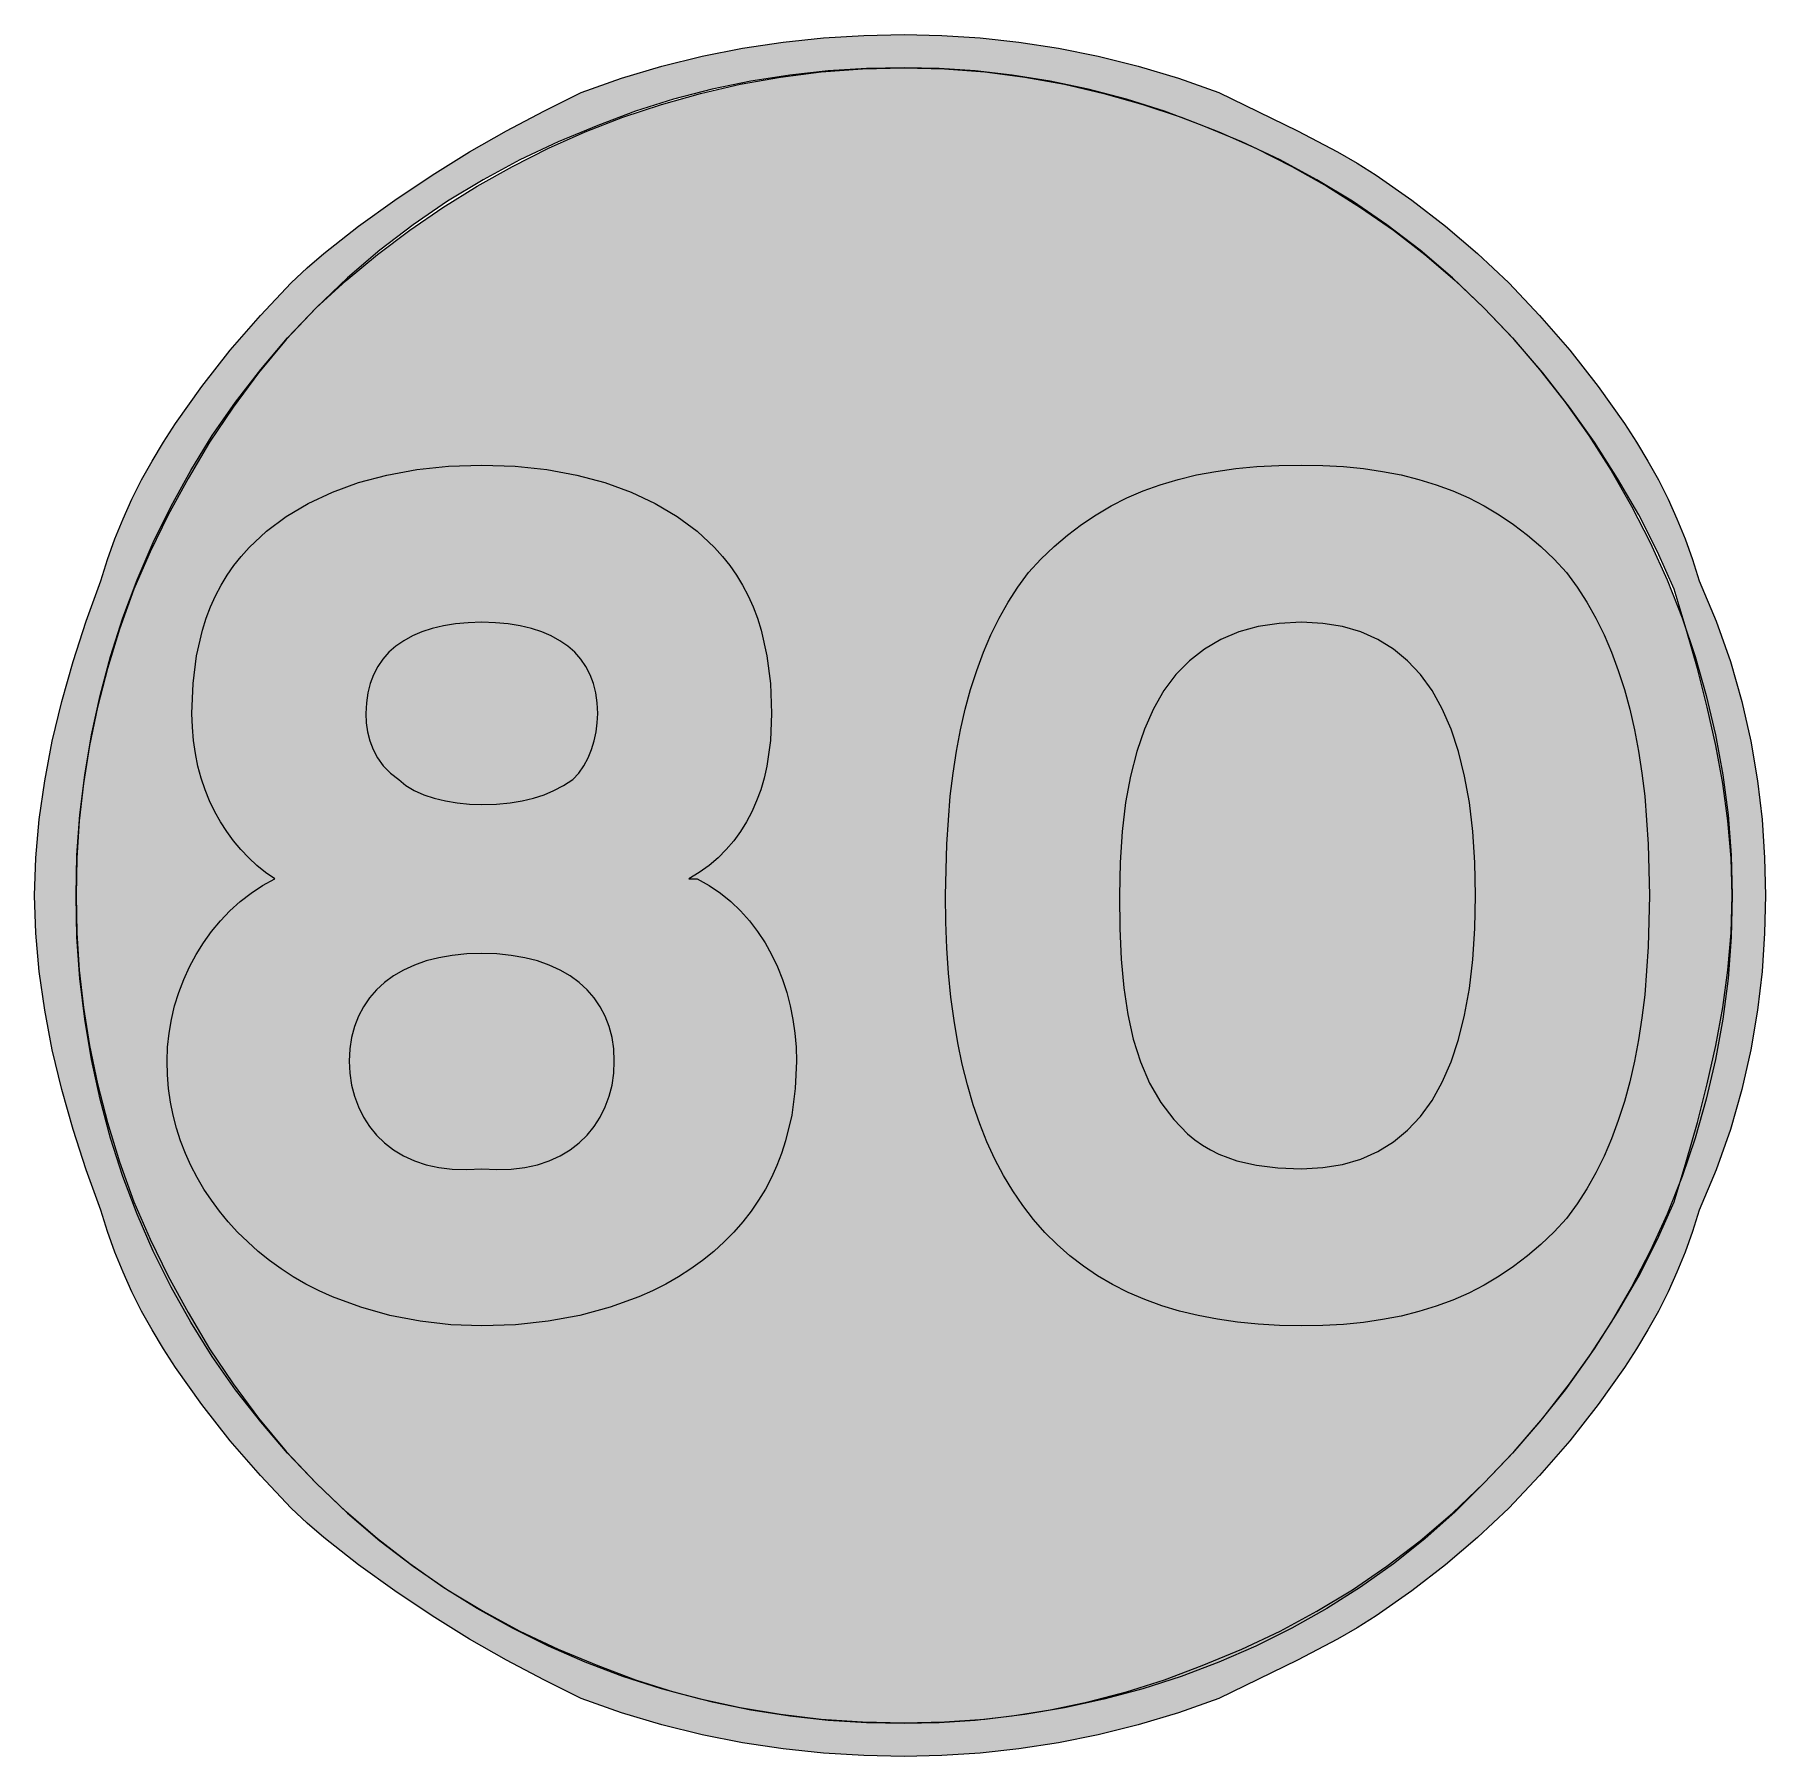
# Model space of a CAD drawing. Header units: metres. Extents: x 158 to 409, y 11 to 261.
import ezdxf

# ---------------------------------------------------------------- set-up
doc = ezdxf.new("R2010")
doc.units = ezdxf.units.M
doc.layers.add('FILL_BLACK_000000', color=7, linetype='Continuous', true_color=0x000000)
doc.layers.add('FILL_YELLOW_FFFF00', color=7, linetype='Continuous', true_color=0xffff00)

msp = doc.modelspace()

# ---------------------------------------------------------------- hatches: boundary and pattern name
at = {"layer": 'FILL_BLACK_000000', "true_color": 0x000000}
h = msp.add_hatch(color=7, dxfattribs=at)
h.dxf.hatch_style = 1
h.paths.add_polyline_path([(408.32, 124.83), (407.67, 119.2), (406.71, 113.49), (405.41, 107.73), (403.75, 101.92), (401.69, 96.09), (399.21, 90.24), (398.25, 87.14), (397.18, 84.15), (396, 81.23), (394.71, 78.39), (393.3, 75.6), (391.78, 72.86), (390.15, 70.14), (388.41, 67.44), (384.6, 62.06), (380.46, 56.79), (376.09, 51.75), (371.61, 47.04), (367.09, 42.75), (362.46, 38.79), (357.6, 35.06), (352.41, 31.44), (349.66, 29.69), (346.82, 28.05), (341.01, 24.99), (329.61, 19.44), (323.76, 17.36), (317.93, 15.6), (312.12, 14.15), (306.36, 12.99), (300.65, 12.12), (295.02, 11.51), (289.46, 11.15), (284.01, 11.04), (278.16, 11.15), (272.31, 11.51), (266.46, 12.12), (260.61, 12.99), (254.76, 14.15), (248.91, 15.6), (243.06, 17.36), (237.21, 19.44), (231.81, 22.16), (226.41, 24.99), (221.01, 28.05), (215.61, 31.44), (210.23, 35.06), (204.96, 38.79), (199.92, 42.75), (197.51, 44.84), (195.21, 47.04), (190.73, 51.75), (186.36, 56.79), (182.22, 62.06), (178.41, 67.44), (176.67, 70.14), (175.03, 72.86), (173.52, 75.6), (172.11, 78.39), (170.82, 81.23), (169.63, 84.15), (168.57, 87.14), (167.61, 90.24), (165.47, 96.09), (163.58, 101.92), (161.94, 107.73), (160.56, 113.49), (159.47, 119.2), (158.67, 124.83), (158.18, 130.39), (158.01, 135.84), (158.18, 141.29), (158.67, 146.85), (159.47, 152.48), (160.56, 158.19), (161.94, 163.95), (163.58, 169.76), (165.47, 175.59), (167.61, 181.44), (168.57, 184.54), (169.63, 187.53), (170.82, 190.45), (172.11, 193.29), (173.52, 196.08), (175.03, 198.82), (176.67, 201.54), (178.41, 204.24), (182.22, 209.62), (186.36, 214.89), (190.73, 219.93), (195.21, 224.64), (197.51, 226.84), (199.92, 228.93), (204.96, 232.89), (210.23, 236.62), (215.61, 240.24), (221.01, 243.63), (226.41, 246.69), (231.81, 249.52), (237.21, 252.24), (243.06, 254.32), (248.91, 256.08), (254.76, 257.53), (260.61, 258.69), (266.46, 259.56), (272.31, 260.17), (278.16, 260.53), (284.01, 260.64), (289.46, 260.53), (295.02, 260.17), (300.65, 259.56), (306.36, 258.69), (312.12, 257.53), (317.93, 256.08), (323.76, 254.32), (329.61, 252.24), (341.01, 246.69), (346.82, 243.63), (349.66, 241.99), (352.41, 240.24), (357.6, 236.62), (362.46, 232.89), (367.09, 228.93), (371.61, 224.64), (376.09, 219.93), (380.46, 214.89), (384.6, 209.62), (388.41, 204.24), (390.15, 201.54), (391.78, 198.82), (393.3, 196.08), (394.71, 193.29), (396, 190.45), (397.18, 187.53), (398.25, 184.54), (399.21, 181.44), (401.69, 175.59), (403.75, 169.76), (405.41, 163.95), (406.71, 158.19), (407.67, 152.48), (408.32, 146.85), (408.69, 141.29), (408.81, 135.84), (408.69, 130.39), (408.32, 124.83)])
h.paths.add_polyline_path([(403.37, 146.66), (402.62, 152.1), (401.61, 157.59), (400.38, 163.13), (398.95, 168.75), (397.35, 174.44), (395.61, 180.24), (393.19, 185.64), (390.45, 191), (387.4, 196.31), (384.06, 201.54), (380.43, 206.65), (376.54, 211.63), (372.4, 216.43), (368.01, 221.04), (363.45, 225.37), (358.77, 229.38), (353.94, 233.08), (348.96, 236.49), (343.81, 239.61), (338.48, 242.47), (332.95, 245.08), (327.21, 247.44), (321.76, 249.52), (316.24, 251.28), (310.69, 252.73), (305.16, 253.89), (299.68, 254.76), (294.3, 255.37), (289.07, 255.73), (284.01, 255.84), (278.56, 255.73), (273.02, 255.37), (267.43, 254.76), (261.81, 253.89), (256.19, 252.73), (250.6, 251.28), (245.06, 249.52), (239.61, 247.44), (233.87, 245.08), (228.34, 242.47), (223.01, 239.61), (217.86, 236.49), (212.88, 233.08), (208.05, 229.38), (203.37, 225.37), (198.81, 221.04), (194.48, 216.43), (190.47, 211.63), (186.77, 206.65), (183.36, 201.54), (180.24, 196.31), (177.38, 191), (174.77, 185.64), (172.41, 180.24), (170.33, 174.44), (168.57, 168.75), (167.12, 163.13), (165.96, 157.59), (165.09, 152.1), (164.48, 146.66), (164.12, 141.24), (164.01, 135.84), (164.12, 130.44), (164.48, 125.02), (165.09, 119.58), (165.96, 114.09), (167.12, 108.55), (168.57, 102.93), (170.33, 97.24), (172.41, 91.44), (174.77, 86.04), (177.38, 80.68), (180.24, 75.37), (183.36, 70.14), (186.77, 65.03), (190.47, 60.05), (194.48, 55.25), (198.81, 50.64), (203.37, 46.31), (208.05, 42.3), (212.88, 38.6), (217.86, 35.19), (223.01, 32.07), (228.34, 29.21), (233.87, 26.6), (239.61, 24.24), (245.06, 22.16), (250.6, 20.4), (256.19, 18.95), (261.81, 17.79), (267.43, 16.92), (273.02, 16.31), (278.56, 15.95), (284.01, 15.84), (289.07, 15.95), (294.3, 16.31), (299.68, 16.92), (305.16, 17.79), (310.69, 18.95), (316.24, 20.4), (321.76, 22.16), (327.21, 24.24), (332.95, 26.6), (338.48, 29.21), (343.81, 32.07), (348.96, 35.19), (353.94, 38.6), (358.77, 42.3), (363.45, 46.31), (368.01, 50.64), (372.4, 55.25), (376.54, 60.05), (380.43, 65.03), (384.06, 70.14), (387.4, 75.37), (390.45, 80.68), (393.19, 86.04), (395.61, 91.44), (397.35, 97.24), (398.95, 102.93), (400.38, 108.55), (401.61, 114.09), (402.62, 119.58), (403.37, 125.02), (403.85, 130.44), (404.01, 135.84), (403.85, 141.24), (403.37, 146.66)], flags=16)
h = msp.add_hatch(color=7, dxfattribs=at)
h.dxf.hatch_style = 1
h.paths.add_polyline_path([(209.5, 74.96), (205.26, 76.14), (201.19, 77.66), (199.23, 78.54), (197.33, 79.51), (195.49, 80.57), (193.72, 81.71), (192.03, 82.93), (190.41, 84.24), (187.43, 87.05), (186.07, 88.54), (184.8, 90.07), (183.63, 91.66), (182.54, 93.29), (181.55, 94.97), (180.66, 96.69), (179.87, 98.45), (179.17, 100.26), (178.58, 102.1), (178.09, 103.98), (177.71, 105.9), (177.43, 107.85), (177.27, 109.83), (177.21, 111.84), (177.28, 113.86), (177.49, 115.88), (177.83, 117.88), (178.3, 119.85), (178.89, 121.78), (179.61, 123.67), (180.45, 125.51), (181.41, 127.29), (182.48, 129), (183.66, 130.63), (184.94, 132.17), (186.32, 133.61), (187.81, 134.95), (189.38, 136.17), (191.05, 137.27), (192.81, 138.24), (191.49, 139.18), (190.23, 140.21), (189.03, 141.31), (187.9, 142.5), (186.84, 143.76), (185.85, 145.1), (184.94, 146.51), (184.11, 147.99), (183.37, 149.54), (182.71, 151.17), (182.14, 152.85), (181.67, 154.61), (181.3, 156.43), (181.03, 158.3), (180.87, 160.24), (180.81, 162.24), (180.98, 166.57), (181.48, 170.58), (182.33, 174.28), (182.88, 176.02), (183.51, 177.69), (184.23, 179.29), (185.03, 180.81), (185.91, 182.28), (186.88, 183.67), (187.94, 185), (189.08, 186.28), (191.61, 188.64), (194.48, 190.78), (197.67, 192.67), (201.17, 194.31), (204.96, 195.69), (209.04, 196.78), (213.38, 197.58), (217.97, 198.07), (222.81, 198.24), (227.65, 198.07), (232.24, 197.58), (236.58, 196.78), (240.66, 195.69), (244.45, 194.31), (247.95, 192.67), (251.14, 190.78), (254.01, 188.64), (256.54, 186.28), (257.68, 185), (258.73, 183.67), (259.71, 182.28), (260.59, 180.81), (261.39, 179.29), (262.11, 177.69), (262.74, 176.02), (263.29, 174.28), (264.13, 170.58), (264.64, 166.57), (264.81, 162.24), (264.64, 158.3), (264.12, 154.61), (263.72, 152.85), (263.23, 151.17), (262.64, 149.54), (261.96, 147.99), (261.18, 146.51), (260.3, 145.1), (259.32, 143.76), (258.23, 142.5), (257.04, 141.31), (255.74, 140.21), (254.33, 139.18), (252.81, 138.24), (254.01, 138.24), (255.75, 137.27), (257.38, 136.17), (258.9, 134.95), (260.31, 133.61), (261.6, 132.17), (262.78, 130.63), (263.85, 129), (264.81, 127.29), (265.65, 125.51), (266.38, 123.67), (267, 121.78), (267.51, 119.85), (267.9, 117.88), (268.18, 115.88), (268.35, 113.86), (268.41, 111.84), (268.24, 107.85), (267.72, 103.98), (266.83, 100.26), (266.24, 98.45), (265.56, 96.69), (264.78, 94.97), (263.9, 93.29), (262.92, 91.66), (261.83, 90.07), (260.64, 88.54), (259.34, 87.05), (257.93, 85.62), (256.41, 84.24), (254.79, 82.93), (253.1, 81.71), (251.32, 80.57), (249.47, 79.51), (247.55, 78.54), (245.57, 77.66), (241.41, 76.14), (237.03, 74.96), (232.45, 74.11), (227.7, 73.61), (222.81, 73.44), (218.32, 73.61), (213.87, 74.11), (209.5, 74.96)])
h.paths.add_polyline_path([(216.58, 126.82), (214.75, 126.35), (213.04, 125.76), (211.46, 125.04), (210.02, 124.2), (208.71, 123.24), (207.54, 122.17), (206.52, 120.99), (205.65, 119.71), (204.92, 118.33), (204.35, 116.84), (203.94, 115.27), (203.69, 113.6), (203.61, 111.84), (203.69, 110.07), (203.94, 108.36), (204.35, 106.73), (204.92, 105.18), (205.65, 103.73), (206.52, 102.37), (207.54, 101.12), (208.71, 99.99), (210.02, 98.99), (211.46, 98.12), (213.04, 97.39), (214.75, 96.82), (216.58, 96.41), (218.54, 96.17), (220.62, 96.11), (222.81, 96.24), (225, 96.11), (227.08, 96.17), (229.04, 96.41), (230.87, 96.82), (232.58, 97.39), (234.16, 98.12), (235.6, 98.99), (236.91, 99.99), (238.08, 101.12), (239.1, 102.37), (239.97, 103.73), (240.7, 105.18), (241.27, 106.73), (241.68, 108.36), (241.93, 110.07), (242.01, 111.84), (241.93, 113.6), (241.68, 115.27), (241.27, 116.84), (240.7, 118.33), (239.97, 119.71), (239.1, 120.99), (238.08, 122.17), (236.91, 123.24), (235.6, 124.2), (234.16, 125.04), (232.58, 125.76), (230.87, 126.35), (229.04, 126.82), (227.08, 127.16), (225, 127.37), (222.81, 127.44), (220.62, 127.37), (218.54, 127.16), (216.58, 126.82)], flags=16)
h.paths.add_polyline_path([(239.33, 165.22), (238.99, 166.58), (238.5, 167.85), (237.89, 169.02), (237.14, 170.11), (236.27, 171.1), (235.26, 171.99), (234.13, 172.78), (232.87, 173.48), (231.49, 174.07), (229.99, 174.56), (228.37, 174.94), (226.63, 175.22), (224.78, 175.38), (222.81, 175.44), (220.84, 175.38), (218.99, 175.22), (217.25, 174.94), (215.63, 174.56), (214.13, 174.07), (212.75, 173.48), (211.49, 172.78), (210.36, 171.99), (209.35, 171.1), (208.48, 170.11), (207.73, 169.02), (207.12, 167.85), (206.63, 166.58), (206.29, 165.22), (206.08, 163.77), (206.01, 162.24), (206.07, 160.89), (206.25, 159.56), (206.58, 158.25), (207.06, 156.99), (207.71, 155.78), (208.54, 154.65), (209.57, 153.59), (210.81, 152.64), (211.82, 151.8), (213.02, 151.06), (214.4, 150.45), (215.91, 149.94), (217.54, 149.55), (219.25, 149.26), (221.01, 149.1), (222.81, 149.04), (224.95, 149.1), (226.9, 149.26), (228.67, 149.55), (230.31, 149.94), (231.83, 150.45), (233.27, 151.06), (234.66, 151.8), (236.01, 152.64), (236.85, 153.59), (237.58, 154.65), (238.2, 155.78), (238.71, 156.99), (239.1, 158.25), (239.38, 159.56), (239.55, 160.89), (239.61, 162.24), (239.54, 163.77), (239.33, 165.22)], flags=16)
h = msp.add_hatch(color=7, dxfattribs=at)
h.dxf.hatch_style = 1
h.paths.add_polyline_path([(391.32, 121.44), (390.92, 118.12), (390.43, 114.91), (389.84, 111.82), (389.16, 108.84), (388.38, 105.97), (387.5, 103.21), (386.52, 100.57), (385.43, 98.04), (384.24, 95.62), (382.94, 93.31), (381.53, 91.12), (380.01, 89.04), (378.18, 87.09), (376.29, 85.27), (374.34, 83.59), (372.32, 82.05), (370.23, 80.64), (368.07, 79.36), (365.83, 78.21), (363.51, 77.19), (361.1, 76.3), (358.61, 75.53), (356.03, 74.88), (353.35, 74.36), (350.57, 73.95), (347.69, 73.67), (344.7, 73.5), (341.61, 73.44), (338.4, 73.5), (335.3, 73.68), (332.3, 73.98), (329.4, 74.4), (326.61, 74.94), (323.93, 75.6), (321.34, 76.38), (318.87, 77.28), (316.49, 78.31), (314.22, 79.45), (312.05, 80.72), (309.99, 82.11), (308.03, 83.62), (306.17, 85.25), (304.41, 87.01), (302.76, 88.89), (301.21, 90.89), (299.76, 93.02), (298.41, 95.27), (297.16, 97.64), (296.01, 100.14), (294.97, 102.76), (294.02, 105.5), (293.18, 108.37), (292.43, 111.37), (291.79, 114.49), (291.25, 117.73), (290.8, 121.1), (290.45, 124.6), (290.21, 128.22), (290.06, 131.97), (290.01, 135.84), (290.18, 143.26), (290.7, 150.24), (291.1, 153.56), (291.59, 156.76), (292.18, 159.86), (292.86, 162.84), (293.64, 165.71), (294.52, 168.46), (295.5, 171.11), (296.59, 173.64), (297.78, 176.06), (299.08, 178.36), (300.49, 180.56), (302.01, 182.64), (303.84, 184.59), (305.73, 186.41), (307.69, 188.09), (309.72, 189.63), (311.82, 191.04), (314.01, 192.32), (316.29, 193.47), (318.66, 194.49), (321.13, 195.38), (323.7, 196.15), (326.38, 196.8), (329.18, 197.32), (332.09, 197.73), (335.13, 198.01), (338.3, 198.18), (341.61, 198.24), (344.7, 198.18), (347.69, 198.01), (350.57, 197.73), (353.35, 197.32), (356.03, 196.8), (358.61, 196.15), (361.1, 195.38), (363.51, 194.49), (365.83, 193.47), (368.07, 192.32), (370.23, 191.04), (372.32, 189.63), (374.34, 188.09), (376.29, 186.41), (378.18, 184.59), (380.01, 182.64), (381.53, 180.56), (382.94, 178.36), (384.24, 176.06), (385.43, 173.64), (386.52, 171.11), (387.5, 168.46), (388.38, 165.71), (389.16, 162.84), (389.84, 159.86), (390.43, 156.76), (390.92, 153.56), (391.32, 150.24), (391.84, 143.26), (392.01, 135.84), (391.84, 128.41), (391.32, 121.44)])
h.paths.add_polyline_path([(366.42, 145.12), (365.92, 149.3), (365.23, 153.16), (364.35, 156.72), (363.27, 159.97), (361.99, 162.91), (360.51, 165.54), (358.84, 167.86), (356.97, 169.87), (354.9, 171.57), (352.63, 172.96), (350.17, 174.05), (347.52, 174.82), (344.66, 175.29), (341.61, 175.44), (338.35, 175.29), (335.31, 174.82), (332.49, 174.05), (329.89, 172.96), (327.51, 171.57), (325.35, 169.87), (323.4, 167.86), (321.66, 165.54), (320.13, 162.91), (318.82, 159.97), (317.71, 156.72), (316.8, 153.16), (316.1, 149.3), (315.61, 145.12), (315.31, 140.64), (315.21, 135.84), (315.27, 131.06), (315.47, 126.6), (315.84, 122.45), (316.41, 118.59), (317.2, 115.02), (318.25, 111.71), (319.57, 108.65), (321.21, 105.84), (323.07, 103.36), (325.07, 101.3), (326.13, 100.42), (327.24, 99.64), (328.4, 98.95), (329.61, 98.34), (332.2, 97.38), (335.05, 96.73), (338.17, 96.36), (341.61, 96.24), (344.66, 96.39), (347.52, 96.86), (350.17, 97.63), (352.63, 98.71), (354.9, 100.11), (356.97, 101.81), (358.84, 103.82), (360.51, 106.14), (361.99, 108.77), (363.27, 111.71), (364.35, 114.96), (365.23, 118.51), (365.92, 122.38), (366.42, 126.56), (366.71, 131.04), (366.81, 135.84), (366.71, 140.64), (366.42, 145.12)], flags=16)
at = {"layer": 'FILL_YELLOW_FFFF00', "true_color": 0xffff00}
h = msp.add_hatch(color=7, dxfattribs=at)
h.dxf.hatch_style = 1
h.paths.add_polyline_path([(403.86, 129.79), (403.4, 123.81), (402.64, 117.9), (401.59, 112.06), (400.25, 106.31), (398.63, 100.66), (396.73, 95.1), (394.56, 89.64), (392.12, 84.3), (389.42, 79.07), (386.46, 73.98), (383.25, 69.01), (379.8, 64.19), (376.1, 59.52), (372.17, 55), (368.01, 50.64), (363.85, 46.49), (359.48, 42.6), (354.91, 38.96), (350.16, 35.58), (345.24, 32.47), (340.17, 29.61), (334.95, 27.02), (329.61, 24.69), (324.16, 22.63), (318.6, 20.84), (312.97, 19.32), (307.26, 18.07), (301.5, 17.1), (295.69, 16.4), (289.86, 15.98), (284.01, 15.84), (277.96, 15.98), (271.98, 16.4), (266.07, 17.1), (260.23, 18.07), (254.48, 19.32), (248.83, 20.84), (243.27, 22.63), (237.81, 24.69), (232.47, 27.02), (227.24, 29.61), (222.15, 32.47), (217.18, 35.58), (212.36, 38.96), (207.69, 42.6), (203.17, 46.49), (198.81, 50.64), (194.66, 55), (190.77, 59.52), (187.13, 64.19), (183.75, 69.01), (180.64, 73.98), (177.78, 79.07), (175.19, 84.3), (172.86, 89.64), (170.8, 95.1), (169.01, 100.66), (167.49, 106.31), (166.24, 112.06), (165.27, 117.9), (164.57, 123.81), (164.15, 129.79), (164.01, 135.84), (164.15, 141.69), (164.57, 147.52), (165.27, 153.33), (166.24, 159.11), (167.49, 164.83), (169.01, 170.5), (170.8, 176.09), (172.86, 181.59), (175.19, 186.99), (177.78, 192.29), (180.64, 197.46), (183.75, 202.5), (187.13, 207.38), (190.77, 212.11), (194.66, 216.67), (198.81, 221.04), (203.17, 224.99), (207.69, 228.74), (212.36, 232.27), (217.18, 235.59), (222.15, 238.68), (227.24, 241.54), (232.47, 244.16), (237.81, 246.54), (243.27, 248.66), (248.83, 250.52), (254.48, 252.12), (260.23, 253.44), (266.07, 254.48), (271.98, 255.23), (277.96, 255.69), (284.01, 255.84), (289.86, 255.69), (295.69, 255.23), (301.5, 254.48), (307.26, 253.44), (312.97, 252.12), (318.6, 250.52), (324.16, 248.66), (329.61, 246.54), (334.95, 244.16), (340.17, 241.54), (345.24, 238.68), (350.16, 235.59), (354.91, 232.27), (359.48, 228.74), (363.85, 224.99), (368.01, 221.04), (372.17, 216.67), (376.1, 212.11), (379.8, 207.38), (383.25, 202.5), (386.46, 197.46), (389.42, 192.29), (392.12, 186.99), (394.56, 181.59), (396.73, 176.09), (398.63, 170.5), (400.25, 164.83), (401.59, 159.11), (402.64, 153.33), (403.4, 147.52), (403.86, 141.69), (404.01, 135.84), (403.86, 129.79)])

# ---------------------------------------------------------------- linework, layer by layer
at = {"layer": 'FILL_BLACK_000000', "lineweight": 0, "true_color": 0x000000}
for points in [[(408.32, 124.83), (407.67, 119.2), (406.71, 113.49), (405.41, 107.73), (403.75, 101.92), (401.69, 96.09), (399.21, 90.24), (398.25, 87.14), (397.18, 84.15), (396, 81.23), (394.71, 78.39), (393.3, 75.6), (391.78, 72.86), (390.15, 70.14), (388.41, 67.44), (384.6, 62.06), (380.46, 56.79), (376.09, 51.75), (371.61, 47.04), (367.09, 42.75), (362.46, 38.79), (357.6, 35.06), (352.41, 31.44), (349.66, 29.69), (346.82, 28.05), (341.01, 24.99), (329.61, 19.44), (323.76, 17.36), (317.93, 15.6), (312.12, 14.15), (306.36, 12.99), (300.65, 12.12), (295.02, 11.51), (289.46, 11.15), (284.01, 11.04), (278.16, 11.15), (272.31, 11.51), (266.46, 12.12), (260.61, 12.99), (254.76, 14.15), (248.91, 15.6), (243.06, 17.36), (237.21, 19.44), (231.81, 22.16), (226.41, 24.99), (221.01, 28.05), (215.61, 31.44), (210.23, 35.06), (204.96, 38.79), (199.92, 42.75), (197.51, 44.84), (195.21, 47.04), (190.73, 51.75), (186.36, 56.79), (182.22, 62.06), (178.41, 67.44), (176.67, 70.14), (175.03, 72.86), (173.52, 75.6), (172.11, 78.39), (170.82, 81.23), (169.63, 84.15), (168.57, 87.14), (167.61, 90.24), (165.47, 96.09), (163.58, 101.92), (161.94, 107.73), (160.56, 113.49), (159.47, 119.2), (158.67, 124.83), (158.18, 130.39), (158.01, 135.84), (158.18, 141.29), (158.67, 146.85), (159.47, 152.48), (160.56, 158.19), (161.94, 163.95), (163.58, 169.76), (165.47, 175.59), (167.61, 181.44), (168.57, 184.54), (169.63, 187.53), (170.82, 190.45), (172.11, 193.29), (173.52, 196.08), (175.03, 198.82), (176.67, 201.54), (178.41, 204.24), (182.22, 209.62), (186.36, 214.89), (190.73, 219.93), (195.21, 224.64), (197.51, 226.84), (199.92, 228.93), (204.96, 232.89), (210.23, 236.62), (215.61, 240.24), (221.01, 243.63), (226.41, 246.69), (231.81, 249.52), (237.21, 252.24), (243.06, 254.32), (248.91, 256.08), (254.76, 257.53), (260.61, 258.69), (266.46, 259.56), (272.31, 260.17), (278.16, 260.53), (284.01, 260.64), (289.46, 260.53), (295.02, 260.17), (300.65, 259.56), (306.36, 258.69), (312.12, 257.53), (317.93, 256.08), (323.76, 254.32), (329.61, 252.24), (341.01, 246.69), (346.82, 243.63), (349.66, 241.99), (352.41, 240.24), (357.6, 236.62), (362.46, 232.89), (367.09, 228.93), (371.61, 224.64), (376.09, 219.93), (380.46, 214.89), (384.6, 209.62), (388.41, 204.24), (390.15, 201.54), (391.78, 198.82), (393.3, 196.08), (394.71, 193.29), (396, 190.45), (397.18, 187.53), (398.25, 184.54), (399.21, 181.44), (401.69, 175.59), (403.75, 169.76), (405.41, 163.95), (406.71, 158.19), (407.67, 152.48), (408.32, 146.85), (408.69, 141.29), (408.81, 135.84), (408.69, 130.39)], [(403.37, 146.66), (402.62, 152.1), (401.61, 157.59), (400.38, 163.13), (398.95, 168.75), (397.35, 174.44), (395.61, 180.24), (393.19, 185.64), (390.45, 191), (387.4, 196.31), (384.06, 201.54), (380.43, 206.65), (376.54, 211.63), (372.4, 216.43), (368.01, 221.04), (363.45, 225.37), (358.77, 229.38), (353.94, 233.08), (348.96, 236.49), (343.81, 239.61), (338.48, 242.47), (332.95, 245.08), (327.21, 247.44), (321.76, 249.52), (316.24, 251.28), (310.69, 252.73), (305.16, 253.89), (299.68, 254.76), (294.3, 255.37), (289.07, 255.73), (284.01, 255.84), (278.56, 255.73), (273.02, 255.37), (267.43, 254.76), (261.81, 253.89), (256.19, 252.73), (250.6, 251.28), (245.06, 249.52), (239.61, 247.44), (233.87, 245.08), (228.34, 242.47), (223.01, 239.61), (217.86, 236.49), (212.88, 233.08), (208.05, 229.38), (203.37, 225.37), (198.81, 221.04), (194.48, 216.43), (190.47, 211.63), (186.77, 206.65), (183.36, 201.54), (180.24, 196.31), (177.38, 191), (174.77, 185.64), (172.41, 180.24), (170.33, 174.44), (168.57, 168.75), (167.12, 163.13), (165.96, 157.59), (165.09, 152.1), (164.48, 146.66), (164.12, 141.24), (164.01, 135.84), (164.12, 130.44), (164.48, 125.02), (165.09, 119.58), (165.96, 114.09), (167.12, 108.55), (168.57, 102.93), (170.33, 97.24), (172.41, 91.44), (174.77, 86.04), (177.38, 80.68), (180.24, 75.37), (183.36, 70.14), (186.77, 65.03), (190.47, 60.05), (194.48, 55.25), (198.81, 50.64), (203.37, 46.31), (208.05, 42.3), (212.88, 38.6), (217.86, 35.19), (223.01, 32.07), (228.34, 29.21), (233.87, 26.6), (239.61, 24.24), (245.06, 22.16), (250.6, 20.4), (256.19, 18.95), (261.81, 17.79), (267.43, 16.92), (273.02, 16.31), (278.56, 15.95), (284.01, 15.84), (289.07, 15.95), (294.3, 16.31), (299.68, 16.92), (305.16, 17.79), (310.69, 18.95), (316.24, 20.4), (321.76, 22.16), (327.21, 24.24), (332.95, 26.6), (338.48, 29.21), (343.81, 32.07), (348.96, 35.19), (353.94, 38.6), (358.77, 42.3), (363.45, 46.31), (368.01, 50.64), (372.4, 55.25), (376.54, 60.05), (380.43, 65.03), (384.06, 70.14), (387.4, 75.37), (390.45, 80.68), (393.19, 86.04), (395.61, 91.44), (397.35, 97.24), (398.95, 102.93), (400.38, 108.55), (401.61, 114.09), (402.62, 119.58), (403.37, 125.02), (403.85, 130.44), (404.01, 135.84), (403.85, 141.24)], [(209.5, 74.96), (205.26, 76.14), (201.19, 77.66), (199.23, 78.54), (197.33, 79.51), (195.49, 80.57), (193.72, 81.71), (192.03, 82.93), (190.41, 84.24), (187.43, 87.05), (186.07, 88.54), (184.8, 90.07), (183.63, 91.66), (182.54, 93.29), (181.55, 94.97), (180.66, 96.69), (179.87, 98.45), (179.17, 100.26), (178.58, 102.1), (178.09, 103.98), (177.71, 105.9), (177.43, 107.85), (177.27, 109.83), (177.21, 111.84), (177.28, 113.86), (177.49, 115.88), (177.83, 117.88), (178.3, 119.85), (178.89, 121.78), (179.61, 123.67), (180.45, 125.51), (181.41, 127.29), (182.48, 129), (183.66, 130.63), (184.94, 132.17), (186.32, 133.61), (187.81, 134.95), (189.38, 136.17), (191.05, 137.27), (192.81, 138.24), (191.49, 139.18), (190.23, 140.21), (189.03, 141.31), (187.9, 142.5), (186.84, 143.76), (185.85, 145.1), (184.94, 146.51), (184.11, 147.99), (183.37, 149.54), (182.71, 151.17), (182.14, 152.85), (181.67, 154.61), (181.3, 156.43), (181.03, 158.3), (180.87, 160.24), (180.81, 162.24), (180.98, 166.57), (181.48, 170.58), (182.33, 174.28), (182.88, 176.02), (183.51, 177.69), (184.23, 179.29), (185.03, 180.81), (185.91, 182.28), (186.88, 183.67), (187.94, 185), (189.08, 186.28), (191.61, 188.64), (194.48, 190.78), (197.67, 192.67), (201.17, 194.31), (204.96, 195.69), (209.04, 196.78), (213.38, 197.58), (217.97, 198.07), (222.81, 198.24), (227.65, 198.07), (232.24, 197.58), (236.58, 196.78), (240.66, 195.69), (244.45, 194.31), (247.95, 192.67), (251.14, 190.78), (254.01, 188.64), (256.54, 186.28), (257.68, 185), (258.73, 183.67), (259.71, 182.28), (260.59, 180.81), (261.39, 179.29), (262.11, 177.69), (262.74, 176.02), (263.29, 174.28), (264.13, 170.58), (264.64, 166.57), (264.81, 162.24), (264.64, 158.3), (264.12, 154.61), (263.72, 152.85), (263.23, 151.17), (262.64, 149.54), (261.96, 147.99), (261.18, 146.51), (260.3, 145.1), (259.32, 143.76), (258.23, 142.5), (257.04, 141.31), (255.74, 140.21), (254.33, 139.18), (252.81, 138.24), (254.01, 138.24), (255.75, 137.27), (257.38, 136.17), (258.9, 134.95), (260.31, 133.61), (261.6, 132.17), (262.78, 130.63), (263.85, 129), (264.81, 127.29), (265.65, 125.51), (266.38, 123.67), (267, 121.78), (267.51, 119.85), (267.9, 117.88), (268.18, 115.88), (268.35, 113.86), (268.41, 111.84), (268.24, 107.85), (267.72, 103.98), (266.83, 100.26), (266.24, 98.45), (265.56, 96.69), (264.78, 94.97), (263.9, 93.29), (262.92, 91.66), (261.83, 90.07), (260.64, 88.54), (259.34, 87.05), (257.93, 85.62), (256.41, 84.24), (254.79, 82.93), (253.1, 81.71), (251.32, 80.57), (249.47, 79.51), (247.55, 78.54), (245.57, 77.66), (241.41, 76.14), (237.03, 74.96), (232.45, 74.11), (227.7, 73.61), (222.81, 73.44), (218.32, 73.61), (213.87, 74.11)], [(391.32, 121.44), (390.92, 118.12), (390.43, 114.91), (389.84, 111.82), (389.16, 108.84), (388.38, 105.97), (387.5, 103.21), (386.52, 100.57), (385.43, 98.04), (384.24, 95.62), (382.94, 93.31), (381.53, 91.12), (380.01, 89.04), (378.18, 87.09), (376.29, 85.27), (374.34, 83.59), (372.32, 82.05), (370.23, 80.64), (368.07, 79.36), (365.83, 78.21), (363.51, 77.19), (361.1, 76.3), (358.61, 75.53), (356.03, 74.88), (353.35, 74.36), (350.57, 73.95), (347.69, 73.67), (344.7, 73.5), (341.61, 73.44), (338.4, 73.5), (335.3, 73.68), (332.3, 73.98), (329.4, 74.4), (326.61, 74.94), (323.93, 75.6), (321.34, 76.38), (318.87, 77.28), (316.49, 78.31), (314.22, 79.45), (312.05, 80.72), (309.99, 82.11), (308.03, 83.62), (306.17, 85.25), (304.41, 87.01), (302.76, 88.89), (301.21, 90.89), (299.76, 93.02), (298.41, 95.27), (297.16, 97.64), (296.01, 100.14), (294.97, 102.76), (294.02, 105.5), (293.18, 108.37), (292.43, 111.37), (291.79, 114.49), (291.25, 117.73), (290.8, 121.1), (290.45, 124.6), (290.21, 128.22), (290.06, 131.97), (290.01, 135.84), (290.18, 143.26), (290.7, 150.24), (291.1, 153.56), (291.59, 156.76), (292.18, 159.86), (292.86, 162.84), (293.64, 165.71), (294.52, 168.46), (295.5, 171.11), (296.59, 173.64), (297.78, 176.06), (299.08, 178.36), (300.49, 180.56), (302.01, 182.64), (303.84, 184.59), (305.73, 186.41), (307.69, 188.09), (309.72, 189.63), (311.82, 191.04), (314.01, 192.32), (316.29, 193.47), (318.66, 194.49), (321.13, 195.38), (323.7, 196.15), (326.38, 196.8), (329.18, 197.32), (332.09, 197.73), (335.13, 198.01), (338.3, 198.18), (341.61, 198.24), (344.7, 198.18), (347.69, 198.01), (350.57, 197.73), (353.35, 197.32), (356.03, 196.8), (358.61, 196.15), (361.1, 195.38), (363.51, 194.49), (365.83, 193.47), (368.07, 192.32), (370.23, 191.04), (372.32, 189.63), (374.34, 188.09), (376.29, 186.41), (378.18, 184.59), (380.01, 182.64), (381.53, 180.56), (382.94, 178.36), (384.24, 176.06), (385.43, 173.64), (386.52, 171.11), (387.5, 168.46), (388.38, 165.71), (389.16, 162.84), (389.84, 159.86), (390.43, 156.76), (390.92, 153.56), (391.32, 150.24), (391.84, 143.26), (392.01, 135.84), (391.84, 128.41)], [(239.33, 165.22), (238.99, 166.58), (238.5, 167.85), (237.89, 169.02), (237.14, 170.11), (236.27, 171.1), (235.26, 171.99), (234.13, 172.78), (232.87, 173.48), (231.49, 174.07), (229.99, 174.56), (228.37, 174.94), (226.63, 175.22), (224.78, 175.38), (222.81, 175.44), (220.84, 175.38), (218.99, 175.22), (217.25, 174.94), (215.63, 174.56), (214.13, 174.07), (212.75, 173.48), (211.49, 172.78), (210.36, 171.99), (209.35, 171.1), (208.48, 170.11), (207.73, 169.02), (207.12, 167.85), (206.63, 166.58), (206.29, 165.22), (206.08, 163.77), (206.01, 162.24), (206.07, 160.89), (206.25, 159.56), (206.58, 158.25), (207.06, 156.99), (207.71, 155.78), (208.54, 154.65), (209.57, 153.59), (210.81, 152.64), (211.82, 151.8), (213.02, 151.06), (214.4, 150.45), (215.91, 149.94), (217.54, 149.55), (219.25, 149.26), (221.01, 149.1), (222.81, 149.04), (224.95, 149.1), (226.9, 149.26), (228.67, 149.55), (230.31, 149.94), (231.83, 150.45), (233.27, 151.06), (234.66, 151.8), (236.01, 152.64), (236.85, 153.59), (237.58, 154.65), (238.2, 155.78), (238.71, 156.99), (239.1, 158.25), (239.38, 159.56), (239.55, 160.89), (239.61, 162.24), (239.54, 163.77)], [(366.42, 145.12), (365.92, 149.3), (365.23, 153.16), (364.35, 156.72), (363.27, 159.97), (361.99, 162.91), (360.51, 165.54), (358.84, 167.86), (356.97, 169.87), (354.9, 171.57), (352.63, 172.96), (350.17, 174.05), (347.52, 174.82), (344.66, 175.29), (341.61, 175.44), (338.35, 175.29), (335.31, 174.82), (332.49, 174.05), (329.89, 172.96), (327.51, 171.57), (325.35, 169.87), (323.4, 167.86), (321.66, 165.54), (320.13, 162.91), (318.82, 159.97), (317.71, 156.72), (316.8, 153.16), (316.1, 149.3), (315.61, 145.12), (315.31, 140.64), (315.21, 135.84), (315.27, 131.06), (315.47, 126.6), (315.84, 122.45), (316.41, 118.59), (317.2, 115.02), (318.25, 111.71), (319.57, 108.65), (321.21, 105.84), (323.07, 103.36), (325.07, 101.3), (326.13, 100.42), (327.24, 99.64), (328.4, 98.95), (329.61, 98.34), (332.2, 97.38), (335.05, 96.73), (338.17, 96.36), (341.61, 96.24), (344.66, 96.39), (347.52, 96.86), (350.17, 97.63), (352.63, 98.71), (354.9, 100.11), (356.97, 101.81), (358.84, 103.82), (360.51, 106.14), (361.99, 108.77), (363.27, 111.71), (364.35, 114.96), (365.23, 118.51), (365.92, 122.38), (366.42, 126.56), (366.71, 131.04), (366.81, 135.84), (366.71, 140.64)], [(216.58, 126.82), (214.75, 126.35), (213.04, 125.76), (211.46, 125.04), (210.02, 124.2), (208.71, 123.24), (207.54, 122.17), (206.52, 120.99), (205.65, 119.71), (204.92, 118.33), (204.35, 116.84), (203.94, 115.27), (203.69, 113.6), (203.61, 111.84), (203.69, 110.07), (203.94, 108.36), (204.35, 106.73), (204.92, 105.18), (205.65, 103.73), (206.52, 102.37), (207.54, 101.12), (208.71, 99.99), (210.02, 98.99), (211.46, 98.12), (213.04, 97.39), (214.75, 96.82), (216.58, 96.41), (218.54, 96.17), (220.62, 96.11), (222.81, 96.24), (225, 96.11), (227.08, 96.17), (229.04, 96.41), (230.87, 96.82), (232.58, 97.39), (234.16, 98.12), (235.6, 98.99), (236.91, 99.99), (238.08, 101.12), (239.1, 102.37), (239.97, 103.73), (240.7, 105.18), (241.27, 106.73), (241.68, 108.36), (241.93, 110.07), (242.01, 111.84), (241.93, 113.6), (241.68, 115.27), (241.27, 116.84), (240.7, 118.33), (239.97, 119.71), (239.1, 120.99), (238.08, 122.17), (236.91, 123.24), (235.6, 124.2), (234.16, 125.04), (232.58, 125.76), (230.87, 126.35), (229.04, 126.82), (227.08, 127.16), (225, 127.37), (222.81, 127.44), (220.62, 127.37), (218.54, 127.16)]]:
    msp.add_lwpolyline(points, close=True, dxfattribs=at)
at = {"layer": 'FILL_YELLOW_FFFF00', "lineweight": 0, "true_color": 0xffff00}
msp.add_lwpolyline([(403.86, 129.79), (403.4, 123.81), (402.64, 117.9), (401.59, 112.06), (400.25, 106.31), (398.63, 100.66), (396.73, 95.1), (394.56, 89.64), (392.12, 84.3), (389.42, 79.07), (386.46, 73.98), (383.25, 69.01), (379.8, 64.19), (376.1, 59.52), (372.17, 55), (368.01, 50.64), (363.85, 46.49), (359.48, 42.6), (354.91, 38.96), (350.16, 35.58), (345.24, 32.47), (340.17, 29.61), (334.95, 27.02), (329.61, 24.69), (324.16, 22.63), (318.6, 20.84), (312.97, 19.32), (307.26, 18.07), (301.5, 17.1), (295.69, 16.4), (289.86, 15.98), (284.01, 15.84), (277.96, 15.98), (271.98, 16.4), (266.07, 17.1), (260.23, 18.07), (254.48, 19.32), (248.83, 20.84), (243.27, 22.63), (237.81, 24.69), (232.47, 27.02), (227.24, 29.61), (222.15, 32.47), (217.18, 35.58), (212.36, 38.96), (207.69, 42.6), (203.17, 46.49), (198.81, 50.64), (194.66, 55), (190.77, 59.52), (187.13, 64.19), (183.75, 69.01), (180.64, 73.98), (177.78, 79.07), (175.19, 84.3), (172.86, 89.64), (170.8, 95.1), (169.01, 100.66), (167.49, 106.31), (166.24, 112.06), (165.27, 117.9), (164.57, 123.81), (164.15, 129.79), (164.01, 135.84), (164.15, 141.69), (164.57, 147.52), (165.27, 153.33), (166.24, 159.11), (167.49, 164.83), (169.01, 170.5), (170.8, 176.09), (172.86, 181.59), (175.19, 186.99), (177.78, 192.29), (180.64, 197.46), (183.75, 202.5), (187.13, 207.38), (190.77, 212.11), (194.66, 216.67), (198.81, 221.04), (203.17, 224.99), (207.69, 228.74), (212.36, 232.27), (217.18, 235.59), (222.15, 238.68), (227.24, 241.54), (232.47, 244.16), (237.81, 246.54), (243.27, 248.66), (248.83, 250.52), (254.48, 252.12), (260.23, 253.44), (266.07, 254.48), (271.98, 255.23), (277.96, 255.69), (284.01, 255.84), (289.86, 255.69), (295.69, 255.23), (301.5, 254.48), (307.26, 253.44), (312.97, 252.12), (318.6, 250.52), (324.16, 248.66), (329.61, 246.54), (334.95, 244.16), (340.17, 241.54), (345.24, 238.68), (350.16, 235.59), (354.91, 232.27), (359.48, 228.74), (363.85, 224.99), (368.01, 221.04), (372.17, 216.67), (376.1, 212.11), (379.8, 207.38), (383.25, 202.5), (386.46, 197.46), (389.42, 192.29), (392.12, 186.99), (394.56, 181.59), (396.73, 176.09), (398.63, 170.5), (400.25, 164.83), (401.59, 159.11), (402.64, 153.33), (403.4, 147.52), (403.86, 141.69), (404.01, 135.84)], close=True, dxfattribs=at)

doc.saveas('drawing.dxf')
